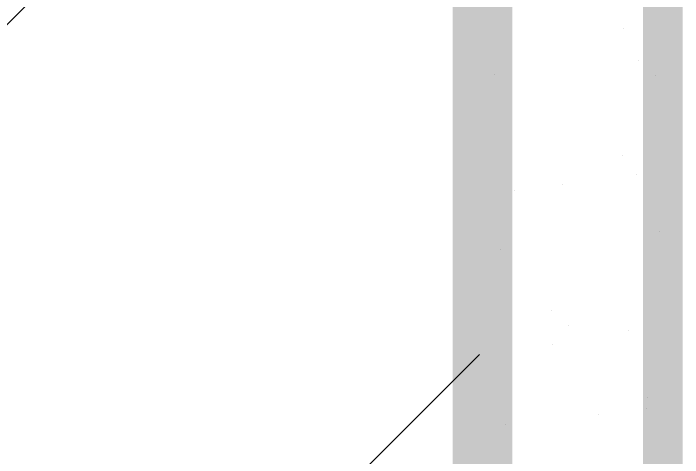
# Model space of a CAD drawing. Extents: x 0 to 21025, y 0 to 14850.
# Drawn here: x 6950.7 to 7098, y 10935.7 to 11033.6 of the extents above; entities that cross this region are included whole.
import ezdxf

# ---------------------------------------------------------------- set-up
doc = ezdxf.new("R2010")
doc.units = 0
doc.header["$LTSCALE"] = 175
doc.layers.get('0').update_dxf_attribs({"linetype": 'CONTINUOUS'})
doc.layers.add('MAUERWERK', color=6, linetype='CONTINUOUS')
doc.layers.add('SCHRAFFUR', color=2, linetype='CONTINUOUS')

# ---------------------------------------------------------------- blocks, each defined once
blk = doc.blocks.new('*X13')
at = {"color": 0}
for p, q in [((5708.446515, 9420.757116), (6622.135223, 10334.445824)), ((5708.446515, 9243.980421), (6622.135223, 10157.669129))]:
    blk.add_line(p, q, dxfattribs=at)

msp = doc.modelspace()

# ---------------------------------------------------------------- linework, layer by layer
at = {"color": 0}
for p, q in [((7085.120408, 11030.25559), (7085.120408, 11030.25559)), ((7088.358442, 11023.312745), (7088.358442, 11023.312745)), ((7056.574063, 11020.061111), (7056.574063, 11020.061111)), ((7092.044829, 11019.934794), (7092.044829, 11019.934794)), ((7084.807944, 11002.222525), (7084.807944, 11002.222525)), ((7087.789364, 10998.086833), (7087.789364, 10998.086833)), ((7061.119497, 10994.575678), (7061.119497, 10994.575678)), ((7071.529668, 10995.946203), (7071.529668, 10995.946203)), ((7092.83906, 10985.546542), (7092.83906, 10985.546542)), ((7057.833931, 10981.524636), (7057.833931, 10981.524636)), ((7069.22853, 10968.196418), (7069.22853, 10968.196418)), ((7072.914917, 10964.818467), (7072.914917, 10964.818467)), ((7086.067811, 10963.686049), (7086.067811, 10963.686049)), ((7069.35223, 10960.717579), (7069.35223, 10960.717579)), ((7090.314662, 10948.874538), (7090.314662, 10948.874538)), ((7089.96959, 10946.590854), (7089.96959, 10946.590854)), ((7079.559419, 10945.220329), (7079.559419, 10945.220329)), ((7059.093798, 10942.988161), (7059.093798, 10942.988161))]:
    msp.add_line(p, q, dxfattribs=at)
at = {"layer": 'MAUERWERK', "const_width": 8.75}
for points in [[(7056.15625, 11225.782507), (7093.65625, 11225.782507), (7093.65625, 9540.782507)], [(7056.15625, 9540.782507), (7056.15625, 11225.782507)]]:
    msp.add_lwpolyline(points, dxfattribs=at)
at = {"layer": 'MAUERWERK', "const_width": 12.5}
msp.add_lwpolyline([(6141.15625, 9890.782507), (7053.65625, 9890.782507), (7053.65625, 11143.282507), (6141.15625, 11143.282507)], close=True, dxfattribs=at)

# ---------------------------------------------------------------- block references
at = {"layer": 'SCHRAFFUR'}
msp.add_blockref('*X13', (431.15625, 800.782507), dxfattribs=at)

doc.saveas('drawing.dxf')
